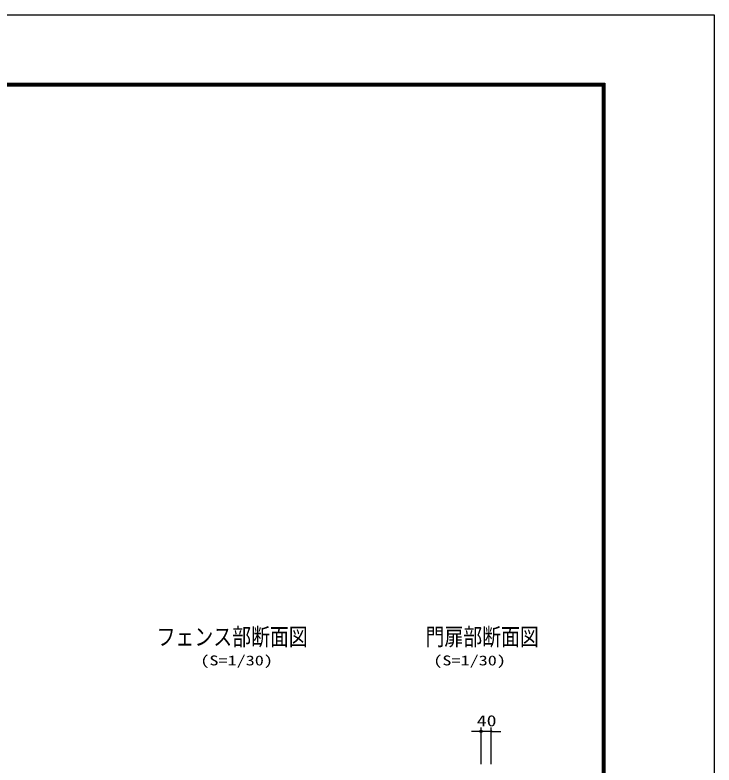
# Model space of a CAD drawing. Units: millimetres, scale not verified. Extents: x -6300 to 6300, y -4454 to 4456.
# Drawn here: x 3582 to 6300, y 1542 to 4456 of the extents above; entities that cross this region are included whole.
import ezdxf
from ezdxf.enums import TextEntityAlignment as Align

# ---------------------------------------------------------------- set-up
doc = ezdxf.new("R2010")
doc.units = ezdxf.units.MM
doc.header["$LTSCALE"] = 20
doc.header["$PDMODE"] = 32
doc.header["$PDSIZE"] = 10
doc.layers.add('0-0_WAKU', color=7, linetype='Continuous', lineweight=25)
doc.layers.add('0-1_0', color=4, linetype='Continuous', lineweight=25)
doc.layers.add('0-2_DEFPOINTS', color=7, linetype='Continuous')
doc.layers.add('0-D_D-TITLE', color=7, linetype='Continuous')
doc.styles.add('ＭＳ ゴシック', font='')
doc.styles.get('ＭＳ ゴシック').set_extended_font_data('MS Gothic')

# ---------------------------------------------------------------- blocks, each defined once
blk = doc.blocks.new('_DotSmall')
at = {"layer": '0-1_0', "color": 2}
for points in [[(0, 0), (-2.5, 0), (-2.48, 0.31)], [(0, 0), (-2.48, -0.31), (-2.5, 0)], [(0, 0), (-2.48, 0.31), (-2.42, 0.62)], [(0, 0), (-2.42, -0.62), (-2.48, -0.31)], [(0, 0), (-2.42, 0.62), (-2.32, 0.92)], [(0, 0), (-2.32, -0.92), (-2.42, -0.62)], [(0, 0), (-2.32, 0.92), (-2.19, 1.2)], [(0, 0), (-2.19, -1.2), (-2.32, -0.92)], [(0, 0), (-2.19, 1.2), (-2.02, 1.47)], [(0, 0), (-2.02, -1.47), (-2.19, -1.2)], [(0, 0), (-2.02, 1.47), (-1.82, 1.71)], [(0, 0), (-1.82, -1.71), (-2.02, -1.47)], [(0, 0), (-1.82, 1.71), (-1.59, 1.93)], [(0, 0), (-1.59, -1.93), (-1.82, -1.71)], [(0, 0), (-1.59, 1.93), (-1.34, 2.11)], [(0, 0), (-1.34, -2.11), (-1.59, -1.93)], [(0, 0), (-1.34, 2.11), (-1.06, 2.26)], [(0, 0), (-1.06, -2.26), (-1.34, -2.11)], [(0, 0), (-1.06, 2.26), (-0.77, 2.38)], [(0, 0), (-0.77, -2.38), (-1.06, -2.26)], [(0, 0), (-0.77, 2.38), (-0.47, 2.46)], [(0, 0), (-0.47, -2.46), (-0.77, -2.38)], [(0, 0), (-0.47, 2.46), (-0.16, 2.5)], [(0, 0), (-0.16, -2.5), (-0.47, -2.46)], [(0, 0), (-0.16, 2.5), (0.16, 2.5)], [(0, 0), (0.16, -2.5), (-0.16, -2.5)], [(0, 0), (0.16, 2.5), (0.47, 2.46)], [(0, 0), (0.47, 2.46), (0.77, 2.38)], [(0, 0), (0.77, 2.38), (1.06, 2.26)], [(0, 0), (1.06, 2.26), (1.34, 2.11)], [(0, 0), (1.34, 2.11), (1.59, 1.93)], [(0, 0), (1.59, 1.93), (1.82, 1.71)], [(0, 0), (1.82, 1.71), (2.02, 1.47)], [(0, 0), (2.02, 1.47), (2.19, 1.2)], [(0, 0), (2.19, 1.2), (2.32, 0.92)], [(0, 0), (2.32, 0.92), (2.42, 0.62)], [(0, 0), (2.42, 0.62), (2.48, 0.31)], [(0, 0), (2.48, 0.31), (2.5, 0)], [(0, 0), (0.47, -2.46), (0.16, -2.5)], [(0, 0), (0.77, -2.38), (0.47, -2.46)], [(0, 0), (1.06, -2.26), (0.77, -2.38)], [(0, 0), (1.34, -2.11), (1.06, -2.26)], [(0, 0), (1.59, -1.93), (1.34, -2.11)], [(0, 0), (1.82, -1.71), (1.59, -1.93)], [(0, 0), (2.02, -1.47), (1.82, -1.71)], [(0, 0), (2.19, -1.2), (2.02, -1.47)], [(0, 0), (2.32, -0.92), (2.19, -1.2)], [(0, 0), (2.42, -0.62), (2.32, -0.92)], [(0, 0), (2.48, -0.31), (2.42, -0.62)], [(0, 0), (2.5, 0), (2.48, -0.31)]]:
    blk.add_solid(points, dxfattribs=at)

msp = doc.modelspace()

# ---------------------------------------------------------------- linework, layer by layer
at = {"layer": '0-0_WAKU', "color": 3}
msp.add_lwpolyline([(-6300.31, 4456.33), (6299.69, 4456.33), (6299.69, -4453.67), (-6300.31, -4453.67)], close=True, dxfattribs=at)
at = {"layer": '0-1_0', "color": 2}
for p, q in [((5393.85, 1672.45), (5356.35, 1672.45)), ((5433.85, 1672.45), (5393.85, 1672.45)), ((5433.85, 1672.45), (5471.35, 1672.45))]:
    msp.add_line(p, q, dxfattribs=at)
at = {"layer": '0-1_0', "color": 1}
for p, q in [((5393.85, 1545.54), (5393.85, 1687.45)), ((5433.85, 1545.54), (5433.85, 1687.45))]:
    msp.add_line(p, q, dxfattribs=at)
at = {"layer": '0-1_0', "color": 7}
for points in [[(-5877.31, 4191.15), (5875.4, 4191.15), (5875.4, -4188.49), (-5877.31, -4188.49)], [(-5874.66, 4188.5), (5872.75, 4188.5), (5872.75, -4185.84), (-5874.66, -4185.84)], [(-5872.01, 4185.85), (5870.1, 4185.85), (5870.1, -4183.19), (-5872.01, -4183.19)], [(-5869.36, 4183.2), (5867.45, 4183.2), (5867.45, -4180.53), (-5869.36, -4180.53)], [(-5866.7, 4180.55), (5864.8, 4180.55), (5864.8, -4177.88), (-5866.7, -4177.88)]]:
    msp.add_lwpolyline(points, close=True, dxfattribs=at)
at = {"layer": '0-2_DEFPOINTS'}
msp.add_point((5393.85, 1672.45), dxfattribs=at)

# ---------------------------------------------------------------- block references
at = {"layer": '0-1_0', "xscale": 1.875, "yscale": 1.875}
msp.add_blockref('_DotSmall', (5393.85, 1672.45), dxfattribs=at)
at = {"layer": '0-1_0', "xscale": 1.875, "yscale": 1.875, "rotation": 180}
msp.add_blockref('_DotSmall', (5433.85, 1672.45), dxfattribs=at)

# ---------------------------------------------------------------- texts
at = {"layer": '0-1_0', "color": 3, "style": 'ＭＳ ゴシック', "width": 1.3}
msp.add_text('40', height=43.26, dxfattribs=at).set_placement((5377.42, 1679.12), align=Align.BOTTOM_LEFT)
at = {"layer": '0-D_D-TITLE', "style": 'ＭＳ ゴシック'}
for s, height, width, p in [('フェンス部断面図', 67.3, 0.8, (4132.36, 1986.22)), ('門扉部断面図', 67.3, 0.8, (5177.93, 1986.22)), ('(S=1/30)', 38.42, 1.35, (4302.33, 1917.31)), ('(S=1/30)', 38.42, 1.35, (5208.2, 1917.31))]:
    msp.add_text(s, height=height, dxfattribs=dict(at, width=width)).set_placement(p, align=Align.BOTTOM_LEFT)

doc.saveas('drawing.dxf')
